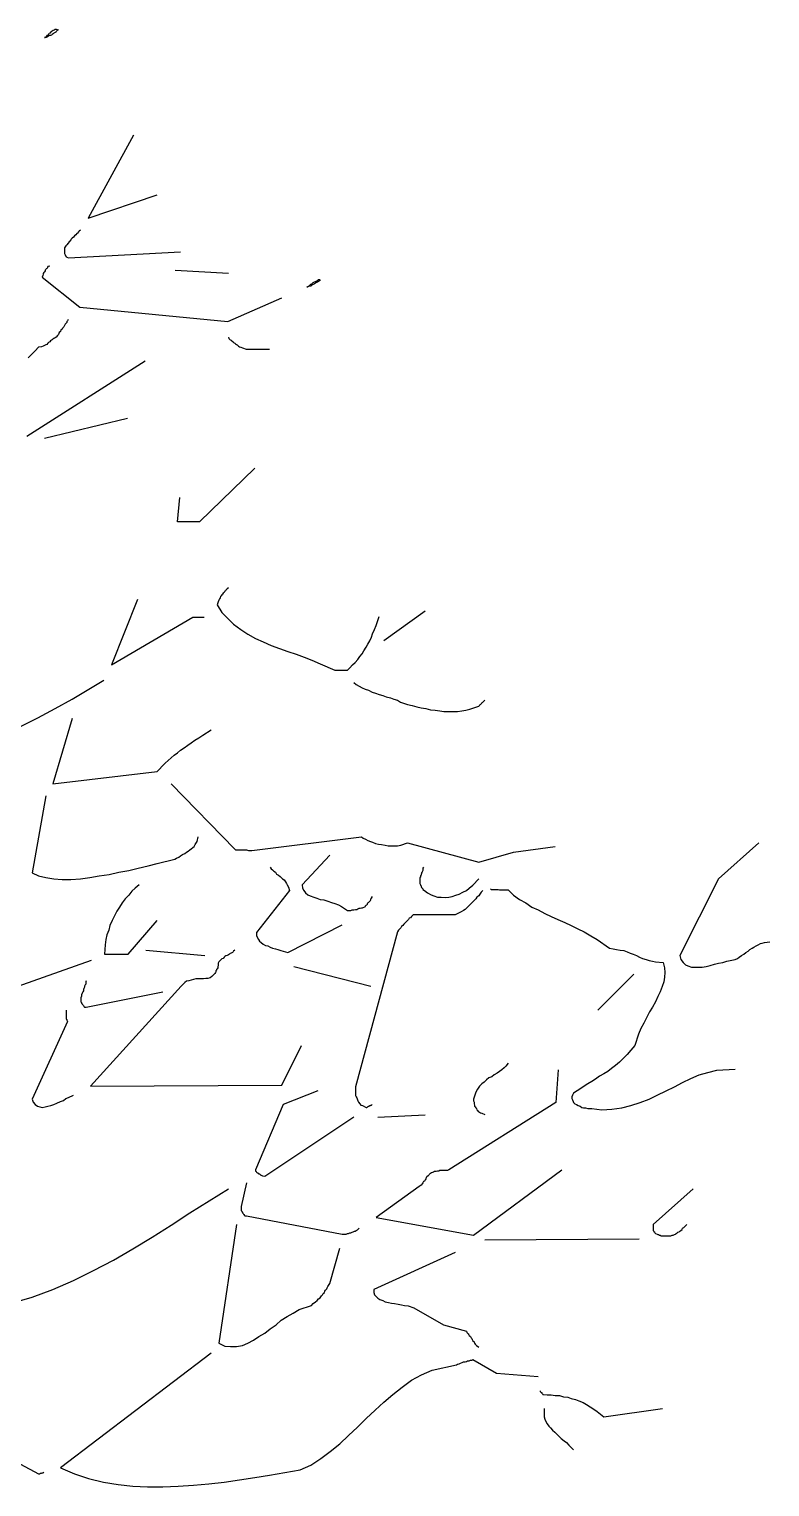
# Model space of a CAD drawing. Header units: metres. Extents: x -3.29 to 3.48, y 0 to 9.4.
# Drawn here: x 2.194 to 3.473, y 6.738 to 9.255 of the extents above; entities that cross this region are included whole.
import ezdxf

# ---------------------------------------------------------------- set-up
doc = ezdxf.new("R2010")
doc.units = ezdxf.units.M
doc.header["$LTSCALE"] = 0.2

msp = doc.modelspace()

# ---------------------------------------------------------------- linework, layer by layer
at = {"flags": 128}
for points in [[(2.2435, 9.2542), (2.2425, 9.2532), (2.2415, 9.2522), (2.2405, 9.2511), (2.2395, 9.2501), (2.2374, 9.2491), (2.2364, 9.2481), (2.2354, 9.2471), (2.2334, 9.246), (2.2323, 9.245), (2.2303, 9.244), (2.2283, 9.244), (2.2273, 9.243), (2.2252, 9.242), (2.2232, 9.241), (2.2201, 9.241), (2.2212, 9.241), (2.2222, 9.242), (2.2242, 9.243), (2.2252, 9.245), (2.2273, 9.246), (2.2283, 9.2481), (2.2303, 9.2491), (2.2323, 9.2511), (2.2334, 9.2522), (2.2354, 9.2532), (2.2374, 9.2542), (2.2385, 9.2552), (2.2405, 9.2552), (2.2435, 9.2542)], [(2.6963, 8.8218), (2.6953, 8.8208), (2.6943, 8.8208), (2.6932, 8.8197), (2.6922, 8.8187), (2.6902, 8.8177), (2.6892, 8.8177), (2.6882, 8.8167), (2.6861, 8.8157), (2.6851, 8.8147), (2.6831, 8.8136), (2.681, 8.8126), (2.68, 8.8116), (2.678, 8.8116), (2.6759, 8.8106), (2.6729, 8.8096), (2.6749, 8.8106), (2.6759, 8.8116), (2.678, 8.8126), (2.68, 8.8147), (2.682, 8.8157), (2.6841, 8.8177), (2.6861, 8.8187), (2.6882, 8.8197), (2.6902, 8.8208), (2.6922, 8.8218), (2.6932, 8.8228), (2.6953, 8.8228), (2.6963, 8.8218)]]:
    msp.add_lwpolyline(points, close=True, dxfattribs=at)
for points in [[(2.3738, 9.0721), (2.2954, 8.9286), (2.4145, 8.9693)], [(2.2822, 8.9083), (2.2802, 8.9062), (2.2791, 8.9052), (2.2771, 8.9032), (2.2761, 8.9022), (2.2741, 8.9001), (2.272, 8.8981), (2.27, 8.8961), (2.268, 8.894), (2.2659, 8.892), (2.2649, 8.8899), (2.2629, 8.8879), (2.2608, 8.8859), (2.2588, 8.8828), (2.2568, 8.8808), (2.2547, 8.8777), (2.2547, 8.8757), (2.2547, 8.8747), (2.2547, 8.8737), (2.2547, 8.8716), (2.2547, 8.8706), (2.2547, 8.8696), (2.2547, 8.8686), (2.2547, 8.8676), (2.2557, 8.8655), (2.2557, 8.8645), (2.2568, 8.8635), (2.2568, 8.8625), (2.2578, 8.8625), (2.2588, 8.8615), (2.2619, 8.8604), (2.4552, 8.8706)], [(2.2293, 8.8462), (2.2273, 8.8452), (2.2262, 8.8452), (2.2252, 8.8442), (2.2252, 8.8431), (2.2242, 8.8421), (2.2232, 8.8411), (2.2222, 8.8401), (2.2212, 8.8391), (2.2212, 8.8381), (2.2201, 8.836), (2.2191, 8.835), (2.2181, 8.833), (2.2181, 8.832), (2.2171, 8.8299), (2.2161, 8.8269), (2.2812, 8.775), (2.5366, 8.7506), (2.6302, 8.7913)], [(2.446, 8.8391), (2.5376, 8.834)], [(2.2608, 8.7536), (2.2598, 8.7516), (2.2588, 8.7506), (2.2588, 8.7485), (2.2578, 8.7475), (2.2557, 8.7455), (2.2547, 8.7434), (2.2537, 8.7414), (2.2517, 8.7394), (2.2507, 8.7373), (2.2486, 8.7353), (2.2476, 8.7333), (2.2456, 8.7312), (2.2446, 8.7282), (2.2425, 8.7261), (2.2405, 8.7231), (2.2385, 8.7221), (2.2364, 8.7211), (2.2344, 8.72), (2.2334, 8.719), (2.2323, 8.718), (2.2303, 8.717), (2.2293, 8.715), (2.2273, 8.7139), (2.2262, 8.7129), (2.2242, 8.7109), (2.2222, 8.7099), (2.2201, 8.7088), (2.2181, 8.7078), (2.2151, 8.7068), (2.21, 8.7058), (2.2039, 8.6997), (2.1978, 8.6936), (2.1917, 8.6875)], [(2.5376, 8.7231), (2.5386, 8.7211), (2.5406, 8.719), (2.5427, 8.718), (2.5437, 8.717), (2.5457, 8.715), (2.5467, 8.7139), (2.5488, 8.7129), (2.5498, 8.7119), (2.5518, 8.7109), (2.5528, 8.7099), (2.5549, 8.7078), (2.5569, 8.7068), (2.5589, 8.7058), (2.562, 8.7048), (2.5681, 8.7027), (2.6088, 8.7027)], [(2.1896, 8.5522), (2.3941, 8.6824)], [(2.3636, 8.5827), (2.2201, 8.5481)], [(2.5834, 8.4972), (2.4877, 8.4046), (2.4501, 8.4046), (2.4541, 8.4464)], [(2.5376, 8.2907), (2.5355, 8.2887), (2.5335, 8.2866), (2.5325, 8.2856), (2.5315, 8.2846), (2.5305, 8.2825), (2.5284, 8.2815), (2.5274, 8.2795), (2.5264, 8.2785), (2.5254, 8.2764), (2.5243, 8.2754), (2.5233, 8.2734), (2.5223, 8.2714), (2.5213, 8.2693), (2.5203, 8.2663), (2.5182, 8.2612), (2.5264, 8.248), (2.5366, 8.2378), (2.5467, 8.2276), (2.5589, 8.2185), (2.5711, 8.2103), (2.5844, 8.2032), (2.5976, 8.1971), (2.6118, 8.191), (2.6261, 8.1859), (2.6403, 8.1808), (2.6546, 8.1757), (2.6688, 8.1706), (2.682, 8.1655), (2.6963, 8.1594), (2.7217, 8.1482), (2.7238, 8.1482), (2.7258, 8.1482), (2.7278, 8.1482), (2.7299, 8.1482), (2.7319, 8.1482), (2.7329, 8.1482), (2.735, 8.1482), (2.737, 8.1482), (2.738, 8.1482), (2.739, 8.1482), (2.74, 8.1482), (2.7411, 8.1482), (2.7421, 8.1482), (2.7431, 8.1482), (2.7472, 8.1523), (2.7522, 8.1574), (2.7563, 8.1615), (2.7614, 8.1666), (2.7645, 8.1717), (2.7685, 8.1767), (2.7716, 8.1818), (2.7756, 8.1879), (2.7787, 8.193), (2.7818, 8.1991), (2.7848, 8.2052), (2.7868, 8.2113), (2.7899, 8.2185), (2.7929, 8.2256), (2.798, 8.2408)], [(2.3809, 8.2703), (2.3361, 8.1574), (2.4765, 8.2398), (2.4775, 8.2398), (2.4786, 8.2398), (2.4796, 8.2398), (2.4806, 8.2398), (2.4826, 8.2398), (2.4837, 8.2398), (2.4847, 8.2398), (2.4857, 8.2398), (2.4867, 8.2398), (2.4877, 8.2398), (2.4887, 8.2398), (2.4908, 8.2398), (2.4918, 8.2398), (2.4928, 8.2398), (2.4959, 8.2398)], [(2.8774, 8.25), (2.8062, 8.1991)], [(1.7267, 8.1574), (1.8396, 8.1574), (1.8111, 7.9519), (1.8437, 7.9529), (1.8763, 7.956), (1.9098, 7.96), (1.9434, 7.9671), (1.978, 7.9753), (2.0116, 7.9855), (2.0462, 7.9967), (2.0797, 8.0089), (2.1123, 8.0221), (2.1459, 8.0353), (2.1774, 8.0506), (2.2089, 8.0658), (2.2385, 8.0821), (2.268, 8.0984), (2.3229, 8.131)], [(2.7543, 8.1269), (2.7584, 8.1238), (2.7634, 8.1208), (2.7685, 8.1177), (2.7736, 8.1157), (2.7797, 8.1137), (2.7858, 8.1106), (2.7919, 8.1086), (2.798, 8.1065), (2.8041, 8.1045), (2.8102, 8.1025), (2.8174, 8.1004), (2.8235, 8.0984), (2.8296, 8.0964), (2.8347, 8.0933), (2.8469, 8.0892), (2.855, 8.0872), (2.8631, 8.0852), (2.8703, 8.0831), (2.8784, 8.0821), (2.8865, 8.0801), (2.8947, 8.0791), (2.9028, 8.078), (2.9099, 8.077), (2.9181, 8.077), (2.9252, 8.077), (2.9333, 8.077), (2.9405, 8.078), (2.9476, 8.0791), (2.9547, 8.0811), (2.97, 8.0862), (2.971, 8.0872), (2.972, 8.0882), (2.973, 8.0892), (2.974, 8.0903), (2.9751, 8.0913), (2.9761, 8.0923), (2.9771, 8.0933), (2.9781, 8.0943), (2.9791, 8.0953), (2.9802, 8.0964)], [(2.268, 8.0648), (2.2344, 7.9519), (2.4145, 7.9733), (2.4185, 7.9773), (2.4236, 7.9824), (2.4287, 7.9875), (2.4338, 7.9926), (2.4389, 7.9967), (2.444, 8.0017), (2.4501, 8.0058), (2.4552, 8.0099), (2.4613, 8.014), (2.4674, 8.019), (2.4735, 8.0231), (2.4796, 8.0272), (2.4867, 8.0312), (2.4938, 8.0363), (2.5081, 8.0455)], [(2.2222, 7.9315), (2.1988, 7.7983), (2.21, 7.7932), (2.2222, 7.7901), (2.2364, 7.7881), (2.2507, 7.7871), (2.2659, 7.7871), (2.2822, 7.7881), (2.2985, 7.7901), (2.3148, 7.7932), (2.3321, 7.7952), (2.3483, 7.7993), (2.3656, 7.8023), (2.3819, 7.8064), (2.3992, 7.8105), (2.4145, 7.8145), (2.445, 7.8217), (2.448, 7.8237), (2.4521, 7.8257), (2.4552, 7.8278), (2.4582, 7.8298), (2.4623, 7.8318), (2.4653, 7.8339), (2.4684, 7.8359), (2.4714, 7.8379), (2.4735, 7.84), (2.4765, 7.842), (2.4786, 7.844), (2.4806, 7.8471), (2.4816, 7.8491), (2.4837, 7.8522), (2.4857, 7.8603)], [(2.4389, 7.9519), (2.5488, 7.839), (2.5498, 7.8379), (2.5508, 7.8379), (2.5518, 7.8379), (2.5539, 7.8379), (2.5549, 7.8379), (2.5569, 7.8379), (2.5589, 7.8379), (2.561, 7.8379), (2.563, 7.8379), (2.565, 7.8379), (2.5671, 7.8379), (2.5691, 7.8379), (2.5722, 7.8369), (2.5742, 7.8369), (2.5783, 7.8369), (2.7675, 7.8603), (2.7706, 7.8583), (2.7746, 7.8563), (2.7787, 7.8542), (2.7828, 7.8522), (2.7868, 7.8512), (2.7919, 7.8491), (2.797, 7.8481), (2.8021, 7.8471), (2.8082, 7.8461), (2.8133, 7.8451), (2.8184, 7.8451), (2.8245, 7.8451), (2.8296, 7.8451), (2.8357, 7.8461), (2.8469, 7.8501), (2.97, 7.8166), (3.03, 7.8339), (3.1022, 7.844)], [(2.7126, 7.8288), (2.6648, 7.7779), (2.6658, 7.7718), (2.6678, 7.7677), (2.6709, 7.7637), (2.6749, 7.7606), (2.679, 7.7586), (2.6851, 7.7565), (2.6902, 7.7545), (2.6963, 7.7525), (2.7024, 7.7515), (2.7095, 7.7494), (2.7156, 7.7474), (2.7217, 7.7454), (2.7278, 7.7433), (2.7329, 7.7403), (2.7431, 7.7331), (2.7441, 7.7331), (2.7451, 7.7331), (2.7472, 7.7331), (2.7492, 7.7331), (2.7512, 7.7342), (2.7522, 7.7342), (2.7543, 7.7342), (2.7573, 7.7352), (2.7594, 7.7352), (2.7614, 7.7362), (2.7634, 7.7372), (2.7655, 7.7372), (2.7675, 7.7382), (2.7695, 7.7382), (2.7746, 7.7403), (2.7746, 7.7413), (2.7756, 7.7423), (2.7767, 7.7433), (2.7777, 7.7443), (2.7777, 7.7454), (2.7787, 7.7464), (2.7797, 7.7474), (2.7807, 7.7484), (2.7818, 7.7494), (2.7828, 7.7504), (2.7838, 7.7515), (2.7838, 7.7535), (2.7848, 7.7545), (2.7868, 7.7576)], [(3.4533, 7.8501), (3.3841, 7.7881), (3.3169, 7.6558), (3.319, 7.6487), (3.323, 7.6436), (3.3271, 7.6395), (3.3312, 7.6375), (3.3373, 7.6355), (3.3424, 7.6355), (3.3485, 7.6355), (3.3556, 7.6355), (3.3627, 7.6365), (3.3698, 7.6385), (3.3769, 7.6406), (3.3841, 7.6426), (3.3912, 7.6436), (3.3983, 7.6456), (3.4126, 7.6487), (3.4166, 7.6507), (3.4197, 7.6528), (3.4237, 7.6558), (3.4278, 7.6579), (3.4309, 7.6609), (3.4349, 7.6629), (3.438, 7.666), (3.4421, 7.668), (3.4451, 7.6701), (3.4492, 7.6721), (3.4522, 7.6741), (3.4563, 7.6762), (3.4594, 7.6772), (3.4634, 7.6782), (3.4726, 7.6792)], [(2.6098, 7.8084), (2.6118, 7.8054), (2.6139, 7.8033), (2.6159, 7.8013), (2.619, 7.7993), (2.621, 7.7962), (2.6241, 7.7942), (2.6271, 7.7922), (2.6291, 7.7901), (2.6312, 7.7881), (2.6342, 7.786), (2.6363, 7.783), (2.6383, 7.7799), (2.6393, 7.7779), (2.6414, 7.7738), (2.6434, 7.7677), (2.5864, 7.6955), (2.5864, 7.6904), (2.5874, 7.6874), (2.5895, 7.6833), (2.5915, 7.6802), (2.5945, 7.6782), (2.5976, 7.6751), (2.6017, 7.6731), (2.6057, 7.6721), (2.6098, 7.6701), (2.6139, 7.668), (2.619, 7.667), (2.623, 7.666), (2.6281, 7.664), (2.6322, 7.6629), (2.6403, 7.6609), (2.7339, 7.7087)], [(2.8743, 7.8084), (2.8733, 7.8064), (2.8733, 7.8054), (2.8733, 7.8044), (2.8733, 7.8033), (2.8733, 7.8023), (2.8723, 7.8003), (2.8723, 7.7993), (2.8713, 7.7983), (2.8713, 7.7972), (2.8703, 7.7952), (2.8703, 7.7942), (2.8693, 7.7932), (2.8693, 7.7911), (2.8682, 7.7901), (2.8682, 7.7881), (2.8682, 7.786), (2.8682, 7.785), (2.8682, 7.784), (2.8682, 7.782), (2.8682, 7.781), (2.8682, 7.7799), (2.8693, 7.7779), (2.8693, 7.7769), (2.8703, 7.7759), (2.8703, 7.7749), (2.8713, 7.7728), (2.8723, 7.7718), (2.8733, 7.7708), (2.8733, 7.7698), (2.8764, 7.7677), (2.8815, 7.7637), (2.8876, 7.7606), (2.8927, 7.7586), (2.8988, 7.7565), (2.9049, 7.7565), (2.912, 7.7555), (2.9181, 7.7565), (2.9242, 7.7576), (2.9303, 7.7596), (2.9364, 7.7616), (2.9425, 7.7647), (2.9486, 7.7677), (2.9537, 7.7718), (2.9598, 7.7769), (2.97, 7.7881)], [(2.3839, 7.7779), (2.3768, 7.7718), (2.3707, 7.7667), (2.3656, 7.7596), (2.3595, 7.7535), (2.3544, 7.7464), (2.3494, 7.7392), (2.3453, 7.7321), (2.3412, 7.724), (2.3371, 7.7158), (2.3331, 7.7077), (2.331, 7.6996), (2.328, 7.6914), (2.326, 7.6833), (2.3249, 7.6741), (2.3239, 7.6579), (2.3646, 7.6579), (2.4145, 7.7158)], [(2.9771, 7.7677), (2.974, 7.7647), (2.972, 7.7616), (2.97, 7.7586), (2.9669, 7.7565), (2.9649, 7.7535), (2.9618, 7.7504), (2.9588, 7.7474), (2.9557, 7.7443), (2.9527, 7.7413), (2.9496, 7.7382), (2.9466, 7.7352), (2.9435, 7.7331), (2.9395, 7.7311), (2.9364, 7.7291), (2.9293, 7.726), (2.857, 7.726), (2.855, 7.724), (2.854, 7.723), (2.852, 7.7209), (2.8499, 7.7199), (2.8489, 7.7179), (2.8469, 7.7158), (2.8448, 7.7138), (2.8428, 7.7118), (2.8408, 7.7097), (2.8387, 7.7077), (2.8367, 7.7057), (2.8357, 7.7036), (2.8336, 7.7016), (2.8316, 7.6996), (2.8296, 7.6965), (2.7573, 7.4289), (2.7573, 7.4259), (2.7573, 7.4238), (2.7573, 7.4218), (2.7573, 7.4188), (2.7573, 7.4167), (2.7573, 7.4137), (2.7584, 7.4116), (2.7594, 7.4096), (2.7604, 7.4066), (2.7614, 7.4045), (2.7624, 7.4025), (2.7645, 7.3994), (2.7665, 7.3974), (2.7695, 7.3964), (2.7756, 7.3933), (2.7767, 7.3933), (2.7777, 7.3943), (2.7787, 7.3943), (2.7797, 7.3954), (2.7807, 7.3954), (2.7818, 7.3964), (2.7828, 7.3964), (2.7838, 7.3974), (2.7848, 7.3974), (2.7858, 7.3984)], [(2.9903, 7.7708), (2.9913, 7.7698), (2.9924, 7.7698), (2.9944, 7.7698), (2.9954, 7.7698), (2.9974, 7.7698), (2.9995, 7.7698), (3.0015, 7.7698), (3.0036, 7.7698), (3.0056, 7.7688), (3.0076, 7.7688), (3.0097, 7.7688), (3.0117, 7.7688), (3.0147, 7.7688), (3.0168, 7.7688), (3.0208, 7.7688), (3.03, 7.7596), (3.0402, 7.7525), (3.0514, 7.7464), (3.0615, 7.7392), (3.0727, 7.7342), (3.0839, 7.7281), (3.0951, 7.723), (3.1063, 7.7179), (3.1185, 7.7128), (3.1297, 7.7077), (3.1409, 7.7016), (3.1521, 7.6965), (3.1633, 7.6894), (3.1745, 7.6833), (3.1958, 7.668), (3.2019, 7.667), (3.2081, 7.666), (3.2142, 7.665), (3.2203, 7.664), (3.2264, 7.6619), (3.2315, 7.6599), (3.2365, 7.6579), (3.2426, 7.6558), (3.2477, 7.6528), (3.2528, 7.6507), (3.2589, 7.6487), (3.264, 7.6467), (3.2701, 7.6456), (3.2752, 7.6446), (3.2884, 7.6436), (3.2905, 7.6345), (3.2915, 7.6263), (3.2905, 7.6182), (3.2894, 7.61), (3.2864, 7.6019), (3.2833, 7.5927), (3.2793, 7.5846), (3.2752, 7.5754), (3.2701, 7.5663), (3.265, 7.5581), (3.2599, 7.548), (3.2549, 7.5388), (3.2498, 7.5297), (3.2457, 7.5195), (3.2396, 7.5002), (3.2325, 7.492), (3.2264, 7.4849), (3.2192, 7.4778), (3.2131, 7.4717), (3.206, 7.4656), (3.1989, 7.4605), (3.1928, 7.4554), (3.1857, 7.4513), (3.1785, 7.4472), (3.1714, 7.4422), (3.1653, 7.4381), (3.1582, 7.434), (3.1521, 7.43), (3.146, 7.4259), (3.1338, 7.4177), (3.1317, 7.4147), (3.1307, 7.4116), (3.1307, 7.4086), (3.1317, 7.4066), (3.1328, 7.4035), (3.1338, 7.4015), (3.1358, 7.3994), (3.1389, 7.3984), (3.1419, 7.3964), (3.145, 7.3954), (3.148, 7.3933), (3.1511, 7.3923), (3.1541, 7.3923), (3.1582, 7.3913), (3.1653, 7.3913), (3.1826, 7.3893), (3.1999, 7.3903), (3.2172, 7.3923), (3.2325, 7.3964), (3.2488, 7.4015), (3.264, 7.4076), (3.2783, 7.4147), (3.2935, 7.4218), (3.3078, 7.4289), (3.322, 7.4361), (3.3362, 7.4432), (3.3505, 7.4493), (3.3658, 7.4534), (3.381, 7.4574), (3.4126, 7.4595)], [(2.1744, 7.7464), (2.1174, 7.5826), (2.3015, 7.6477)], [(2.5488, 7.665), (2.5467, 7.6629), (2.5457, 7.6619), (2.5447, 7.6609), (2.5427, 7.6599), (2.5406, 7.6589), (2.5396, 7.6579), (2.5376, 7.6568), (2.5355, 7.6558), (2.5335, 7.6548), (2.5315, 7.6538), (2.5305, 7.6528), (2.5284, 7.6507), (2.5264, 7.6497), (2.5243, 7.6477), (2.5213, 7.6446), (2.5203, 7.6426), (2.5203, 7.6416), (2.5203, 7.6406), (2.5203, 7.6385), (2.5203, 7.6375), (2.5193, 7.6365), (2.5193, 7.6355), (2.5193, 7.6345), (2.5182, 7.6324), (2.5172, 7.6314), (2.5172, 7.6304), (2.5162, 7.6294), (2.5162, 7.6273), (2.5152, 7.6263), (2.5142, 7.6243), (2.5111, 7.6212), (2.5091, 7.6192), (2.506, 7.6172), (2.502, 7.6161), (2.4989, 7.6161), (2.4948, 7.6151), (2.4908, 7.6151), (2.4867, 7.6151), (2.4816, 7.6151), (2.4775, 7.6141), (2.4735, 7.6131), (2.4694, 7.6121), (2.4653, 7.6111), (2.4623, 7.609), (2.4562, 7.6029), (2.2995, 7.43), (2.6302, 7.432), (2.6637, 7.5002)], [(2.3951, 7.665), (2.4969, 7.6558)], [(2.6505, 7.6365), (2.7838, 7.6029)], [(2.2924, 7.6121), (2.2914, 7.61), (2.2914, 7.609), (2.2914, 7.608), (2.2914, 7.606), (2.2903, 7.6049), (2.2893, 7.6029), (2.2893, 7.6009), (2.2883, 7.5988), (2.2873, 7.5968), (2.2873, 7.5948), (2.2863, 7.5927), (2.2853, 7.5907), (2.2842, 7.5877), (2.2842, 7.5856), (2.2832, 7.5826), (2.2832, 7.5805), (2.2832, 7.5795), (2.2832, 7.5785), (2.2832, 7.5765), (2.2832, 7.5754), (2.2842, 7.5744), (2.2842, 7.5734), (2.2853, 7.5724), (2.2853, 7.5714), (2.2863, 7.5704), (2.2873, 7.5693), (2.2883, 7.5683), (2.2883, 7.5673), (2.2893, 7.5663), (2.2924, 7.5663), (2.4246, 7.5927)], [(3.2376, 7.6233), (3.1755, 7.5612)], [(2.2578, 7.5612), (2.2578, 7.5592), (2.2578, 7.5581), (2.2578, 7.5571), (2.2578, 7.5561), (2.2578, 7.5551), (2.2578, 7.5531), (2.2578, 7.552), (2.2578, 7.551), (2.2578, 7.55), (2.2578, 7.549), (2.2578, 7.547), (2.2578, 7.5459), (2.2588, 7.5449), (2.2588, 7.5439), (2.2598, 7.5419), (2.1988, 7.4076), (2.2008, 7.4025), (2.2039, 7.3984), (2.2079, 7.3954), (2.212, 7.3943), (2.2161, 7.3933), (2.2212, 7.3943), (2.2262, 7.3954), (2.2313, 7.3964), (2.2364, 7.3984), (2.2415, 7.4004), (2.2476, 7.4035), (2.2527, 7.4055), (2.2568, 7.4086), (2.2619, 7.4106), (2.27, 7.4147)], [(3.1073, 7.4584), (3.1033, 7.4015), (2.9181, 7.2855), (2.9161, 7.2845), (2.915, 7.2845), (2.914, 7.2845), (2.912, 7.2845), (2.911, 7.2845), (2.9089, 7.2845), (2.9069, 7.2845), (2.9049, 7.2845), (2.9028, 7.2845), (2.9008, 7.2834), (2.8988, 7.2834), (2.8967, 7.2824), (2.8937, 7.2824), (2.8916, 7.2814), (2.8886, 7.2804), (2.8865, 7.2794), (2.8855, 7.2784), (2.8845, 7.2773), (2.8835, 7.2763), (2.8825, 7.2753), (2.8804, 7.2733), (2.8794, 7.2723), (2.8784, 7.2702), (2.8774, 7.2682), (2.8764, 7.2661), (2.8743, 7.2651), (2.8733, 7.2631), (2.8723, 7.2611), (2.8703, 7.259), (2.8672, 7.257), (2.7929, 7.2031), (2.9608, 7.1725), (3.1134, 7.2855)], [(3.0208, 7.4696), (3.0168, 7.4645), (3.0137, 7.4615), (3.0097, 7.4584), (3.0056, 7.4554), (3.0015, 7.4523), (2.9964, 7.4493), (2.9924, 7.4462), (2.9873, 7.4442), (2.9832, 7.4411), (2.9791, 7.4371), (2.9751, 7.434), (2.971, 7.43), (2.9679, 7.4249), (2.9649, 7.4198), (2.9608, 7.4076), (2.9608, 7.4045), (2.9618, 7.4025), (2.9618, 7.3994), (2.9629, 7.3974), (2.9629, 7.3954), (2.9639, 7.3943), (2.9649, 7.3923), (2.9659, 7.3913), (2.9669, 7.3893), (2.9679, 7.3882), (2.969, 7.3862), (2.971, 7.3852), (2.973, 7.3842), (2.9751, 7.3832), (2.9802, 7.3811)], [(2.6922, 7.4218), (2.6322, 7.3984), (2.5844, 7.2855), (2.5844, 7.2845), (2.5844, 7.2834), (2.5854, 7.2824), (2.5864, 7.2814), (2.5874, 7.2804), (2.5884, 7.2804), (2.5895, 7.2794), (2.5895, 7.2784), (2.5915, 7.2784), (2.5925, 7.2773), (2.5935, 7.2763), (2.5945, 7.2763), (2.5966, 7.2753), (2.6007, 7.2743), (2.7543, 7.377)], [(2.8774, 7.3801), (2.796, 7.376)], [(2.0828, 7.2438), (1.9627, 7.0901), (1.9627, 7.0423), (2.0044, 7.0382), (2.0451, 7.0372), (2.0848, 7.0403), (2.1235, 7.0464), (2.1611, 7.0545), (2.1988, 7.0657), (2.2344, 7.0789), (2.27, 7.0942), (2.3046, 7.1115), (2.3392, 7.1298), (2.3728, 7.1491), (2.4063, 7.1695), (2.4389, 7.1898), (2.4714, 7.2112), (2.5376, 7.2529)], [(2.5691, 7.2631), (2.56, 7.2224), (2.56, 7.2204), (2.56, 7.2193), (2.56, 7.2183), (2.56, 7.2163), (2.56, 7.2153), (2.561, 7.2143), (2.561, 7.2132), (2.562, 7.2122), (2.562, 7.2112), (2.563, 7.2102), (2.564, 7.2092), (2.565, 7.2082), (2.565, 7.2071), (2.5661, 7.2061), (2.5691, 7.2061), (2.7339, 7.1746), (2.735, 7.1746), (2.737, 7.1746), (2.739, 7.1746), (2.7411, 7.1746), (2.7431, 7.1756), (2.7451, 7.1756), (2.7472, 7.1766), (2.7492, 7.1766), (2.7512, 7.1776), (2.7533, 7.1786), (2.7553, 7.1797), (2.7563, 7.1797), (2.7584, 7.1807), (2.7604, 7.1817), (2.7634, 7.1848)], [(3.3403, 7.2529), (3.2711, 7.1909), (3.2711, 7.1888), (3.2711, 7.1878), (3.2711, 7.1868), (3.2711, 7.1858), (3.2711, 7.1837), (3.2711, 7.1827), (3.2711, 7.1817), (3.2711, 7.1807), (3.2722, 7.1797), (3.2722, 7.1786), (3.2732, 7.1786), (3.2732, 7.1776), (3.2742, 7.1766), (3.2752, 7.1756), (3.2783, 7.1746), (3.2793, 7.1736), (3.2803, 7.1736), (3.2813, 7.1725), (3.2833, 7.1725), (3.2844, 7.1715), (3.2854, 7.1715), (3.2874, 7.1715), (3.2884, 7.1715), (3.2894, 7.1715), (3.2915, 7.1715), (3.2925, 7.1715), (3.2935, 7.1715), (3.2956, 7.1715), (3.2966, 7.1715), (3.2996, 7.1715), (3.3017, 7.1715), (3.3037, 7.1725), (3.3057, 7.1725), (3.3078, 7.1736), (3.3098, 7.1746), (3.3108, 7.1756), (3.3128, 7.1766), (3.3139, 7.1776), (3.3159, 7.1786), (3.3169, 7.1797), (3.319, 7.1807), (3.321, 7.1827), (3.322, 7.1848), (3.324, 7.1858), (3.3291, 7.1909)], [(2.5518, 7.1909), (2.5213, 6.9864), (2.5315, 6.9813), (2.5416, 6.9803), (2.5518, 6.9803), (2.562, 6.9823), (2.5711, 6.9864), (2.5813, 6.9914), (2.5905, 6.9975), (2.6007, 7.0037), (2.6098, 7.0108), (2.62, 7.0179), (2.6291, 7.026), (2.6393, 7.0321), (2.6495, 7.0382), (2.6597, 7.0443), (2.681, 7.0515), (2.6841, 7.0545), (2.6882, 7.0576), (2.6912, 7.0596), (2.6932, 7.0627), (2.6963, 7.0647), (2.6983, 7.0677), (2.7004, 7.0698), (2.7014, 7.0718), (2.7034, 7.0739), (2.7044, 7.0759), (2.7054, 7.0779), (2.7075, 7.08), (2.7085, 7.082), (2.7095, 7.084), (2.7126, 7.0891), (2.7299, 7.1502)], [(2.9802, 7.1644), (3.2467, 7.1664)], [(2.9293, 7.143), (2.7889, 7.0789), (2.7889, 7.0739), (2.7899, 7.0698), (2.7929, 7.0667), (2.796, 7.0637), (2.7991, 7.0616), (2.8041, 7.0596), (2.8082, 7.0576), (2.8143, 7.0566), (2.8194, 7.0555), (2.8245, 7.0545), (2.8306, 7.0535), (2.8367, 7.0525), (2.8418, 7.0515), (2.8479, 7.0505), (2.8581, 7.0474), (2.9089, 7.0179), (2.9486, 7.0067), (2.9496, 7.0047), (2.9506, 7.0037), (2.9517, 7.0026), (2.9527, 7.0006), (2.9537, 6.9996), (2.9557, 6.9975), (2.9568, 6.9955), (2.9578, 6.9945), (2.9588, 6.9925), (2.9598, 6.9904), (2.9618, 6.9884), (2.9629, 6.9864), (2.9639, 6.9843), (2.9659, 6.9823), (2.97, 6.9792)], [(2.5081, 6.9691), (2.2476, 6.7707), (2.272, 6.7605), (2.2964, 6.7523), (2.3219, 6.7462), (2.3473, 6.7422), (2.3728, 6.7391), (2.3982, 6.7381), (2.4246, 6.7381), (2.4511, 6.7391), (2.4775, 6.7412), (2.504, 6.7432), (2.5305, 6.7462), (2.5569, 6.7503), (2.5834, 6.7544), (2.6088, 6.7585), (2.6617, 6.7676), (2.68, 6.7758), (2.6973, 6.7869), (2.7136, 6.7992), (2.7299, 6.8124), (2.7451, 6.8266), (2.7604, 6.8409), (2.7756, 6.8561), (2.7909, 6.8704), (2.8062, 6.8846), (2.8214, 6.8978), (2.8377, 6.91), (2.854, 6.9223), (2.8713, 6.9314), (2.8896, 6.9396), (2.9313, 6.9487), (2.9333, 6.9497), (2.9364, 6.9507), (2.9384, 6.9518), (2.9415, 6.9528), (2.9435, 6.9538), (2.9466, 6.9538), (2.9486, 6.9548), (2.9506, 6.9558), (2.9527, 6.9558), (2.9537, 6.9558), (2.9557, 6.9569), (2.9568, 6.9569), (2.9578, 6.9569), (2.9588, 6.9569), (2.9598, 6.9579), (3.0005, 6.9345), (3.0727, 6.9284)], [(3.0758, 6.9039), (3.0758, 6.9029), (3.0768, 6.9019), (3.0778, 6.9009), (3.0788, 6.9009), (3.0788, 6.8999), (3.0799, 6.8989), (3.0809, 6.8978), (3.0819, 6.8978), (3.088, 6.8968), (3.0951, 6.8968), (3.1022, 6.8958), (3.1094, 6.8958), (3.1165, 6.8938), (3.1236, 6.8928), (3.1297, 6.8907), (3.1368, 6.8887), (3.1429, 6.8866), (3.1501, 6.8836), (3.1562, 6.8805), (3.1623, 6.8765), (3.1684, 6.8724), (3.1745, 6.8683), (3.1857, 6.8592), (3.2874, 6.8734)], [(3.0829, 6.8734), (3.0829, 6.8724), (3.0829, 6.8714), (3.0829, 6.8704), (3.0829, 6.8694), (3.0829, 6.8683), (3.0829, 6.8673), (3.0829, 6.8663), (3.0829, 6.8653), (3.0829, 6.8643), (3.0829, 6.8592), (3.0839, 6.8551), (3.086, 6.851), (3.088, 6.847), (3.0911, 6.8429), (3.0941, 6.8398), (3.0972, 6.8358), (3.1012, 6.8327), (3.1053, 6.8287), (3.1083, 6.8256), (3.1124, 6.8215), (3.1175, 6.8175), (3.1216, 6.8144), (3.1256, 6.8103), (3.1338, 6.8022)], [(2.1479, 6.7941), (2.21, 6.7605), (2.211, 6.7605), (2.212, 6.7605), (2.213, 6.7615), (2.214, 6.7615), (2.2151, 6.7615), (2.2161, 6.7625), (2.2171, 6.7625), (2.2181, 6.7625), (2.2191, 6.7635)]]:
    msp.add_lwpolyline(points, dxfattribs=at)

doc.saveas('drawing.dxf')
